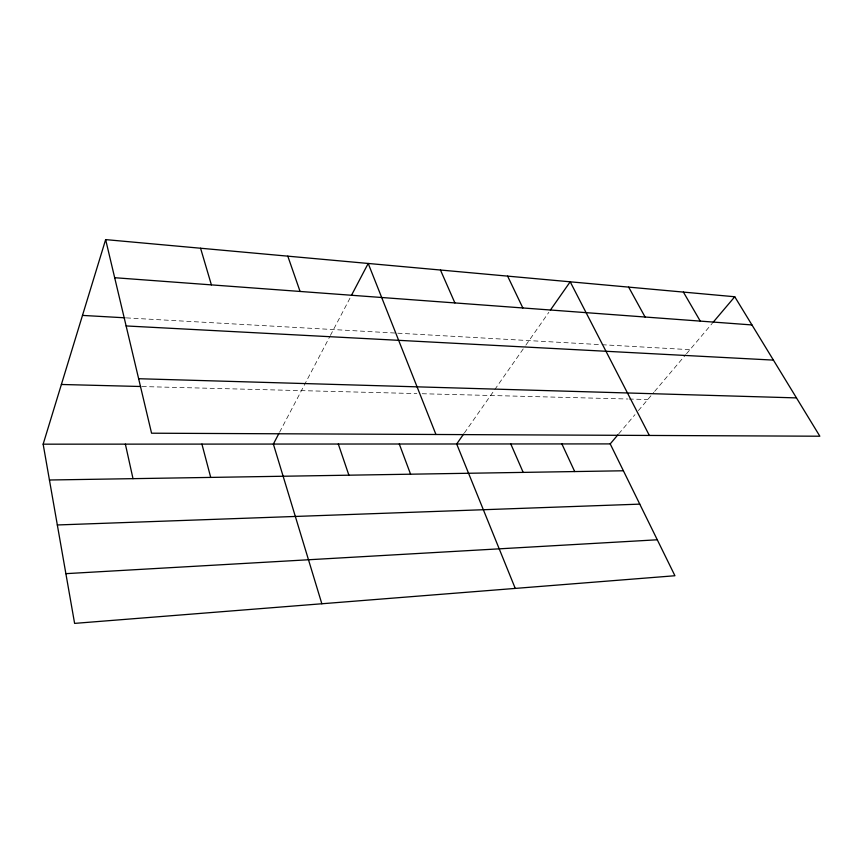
<?xml version="1.0" encoding="UTF-8"?>
<svg xmlns="http://www.w3.org/2000/svg" width="863" height="863" viewBox="0 0 863 863"><rect width="100%" height="100%" fill="white"/><g stroke="black" fill="none" stroke-linecap="round" stroke-linejoin="round"><path stroke-width="0.65" stroke-dasharray="4.32 3.24" d="M279.601 432.19L329.785 336.613M330.4 335.437L350.842 296.516M464.402 432.956L525.2 346.085M525.966 344.995L548.857 312.287M618.749 433.819L634.974 414.65M638.383 410.615L653.798 392.395M654.661 391.381L685.654 354.758M686.517 353.744L712.353 323.215M142.05 386.548L416.84 393.593M422.201 393.733L627.779 399.008M629.105 399.04L647.779 399.515M126.332 317.886L396.484 333.118M397.832 333.194L600.767 344.65M602.104 344.725L689.958 349.677"/><path stroke-width="1.29" d="M43.15 444.175L610.206 443.906L674.931 575.74L74.606 623.388L43.15 444.175L105.642 239.612L734.758 296.753L819.85 436.214L151.564 433.204L105.642 239.612M278.976 433.377L273.366 444.067L321.845 603.766M351.468 295.329L368.199 263.452L435.944 434.488M463.625 434.057L456.689 443.981L515.254 588.415M550.378 310.108L570.195 281.802L649.343 435.448M610.206 443.906L617.897 434.823M713.216 322.19L734.758 296.753M65.879 573.658L657.282 539.785M57.325 524.963L639.774 504.132M49.439 480.001L623.399 470.777M61.381 384.477L140.701 386.505M138.641 378.717L796.473 397.897M126.117 325.944L773.41 360.108M82.481 315.405L124.995 317.811M114.682 277.713L751.953 324.941M683.399 292.082L700.26 321.112M628.663 287.109L645.082 317.023M507.617 276.117L522.849 307.962M561.889 443.927L574.704 471.565M440.454 270.022L454.898 302.924M510.788 443.949L523.183 472.385M399.289 444.003L410.572 474.197M287.8 256.149L300.076 291.457M338.307 444.035L348.889 475.189M200.572 248.231L211.392 284.876M201.92 444.1L210.712 477.412M125.372 444.132L133.01 478.663"/></g></svg>
